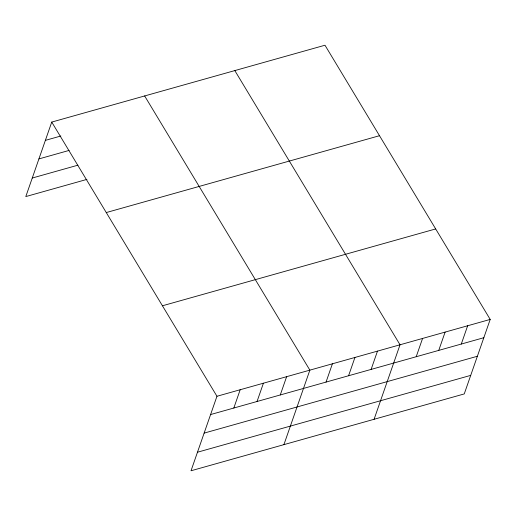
<?xml version="1.0" encoding="UTF-8"?>
<svg xmlns="http://www.w3.org/2000/svg" width="516" height="516" viewBox="0 0 516 516"><rect width="100%" height="100%" fill="white"/><g stroke="black" fill="none" stroke-linecap="round" stroke-linejoin="round"><path stroke-width="0.77" d="M51.748 122.073L216.959 396.269L191.017 470.773L464.252 393.927L490.2 319.423L324.983 45.227L51.748 122.073L25.8 196.577L86.959 179.381M233.819 408.027L240.185 389.735M257.045 401.493L263.412 383.201M280.265 394.959L286.638 376.674M283.916 444.644L309.864 370.14L144.648 95.944M326.035 382.092L332.407 363.799M348.577 375.751L354.943 357.459M371.12 369.411L377.486 351.119M374.087 419.289L400.029 344.778L234.819 70.589M416.206 356.73L422.572 338.438M438.748 350.39L445.115 332.098M461.291 344.049L467.657 325.764M45.376 140.365L60.862 136.005M38.919 158.915L69.112 150.42M32.263 178.026L77.935 165.178M106.264 212.56L379.505 135.708M162.437 305.782L435.678 228.936M216.959 396.269L490.2 319.423M210.593 414.554L483.834 337.709M204.13 433.111L477.371 356.259M197.473 452.222L470.715 375.377"/></g></svg>
